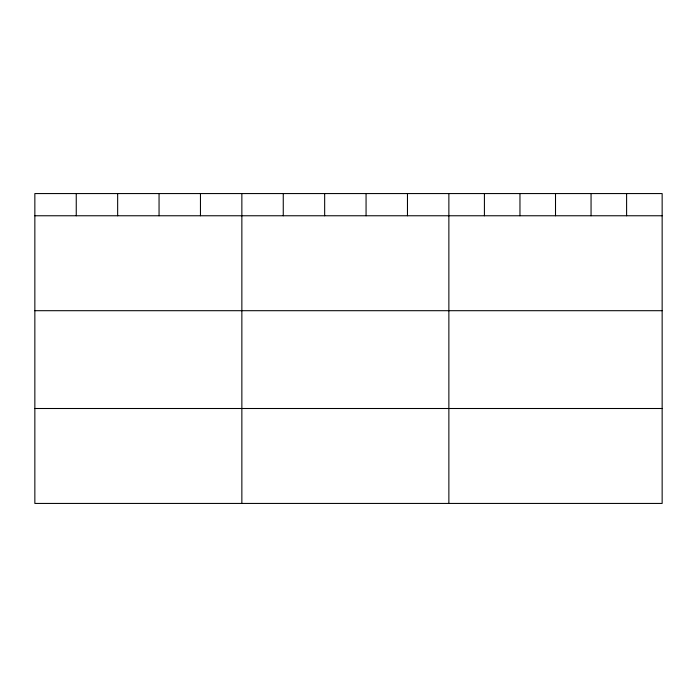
<?xml version="1.0" encoding="UTF-8"?>
<svg xmlns="http://www.w3.org/2000/svg" width="697" height="697" viewBox="0 0 697 697"><rect width="100%" height="100%" fill="white"/><g stroke="black" fill="none" stroke-linecap="round" stroke-linejoin="round"><path stroke-width="1.05" d="M662.15 215.765L662.15 503.434L34.85 503.434L34.85 193.566L662.15 193.566L662.15 215.765L34.85 215.765M34.85 310.696L662.15 310.696M34.85 408.503L662.15 408.503M626.603 193.566L626.603 215.765M591.056 193.566L591.056 215.765M555.509 193.566L555.509 215.765M519.962 193.566L519.962 215.765M484.415 193.566L484.415 215.765M448.868 193.566L448.868 503.434M407.466 193.566L407.466 215.765M366.064 193.566L366.064 215.765M324.663 193.566L324.663 215.765M283.261 193.566L283.261 215.765M241.859 193.566L241.859 503.434M200.457 193.566L200.457 215.765M159.055 193.566L159.055 215.765M117.654 193.566L117.654 215.765M76.252 193.566L76.252 215.765"/></g></svg>
